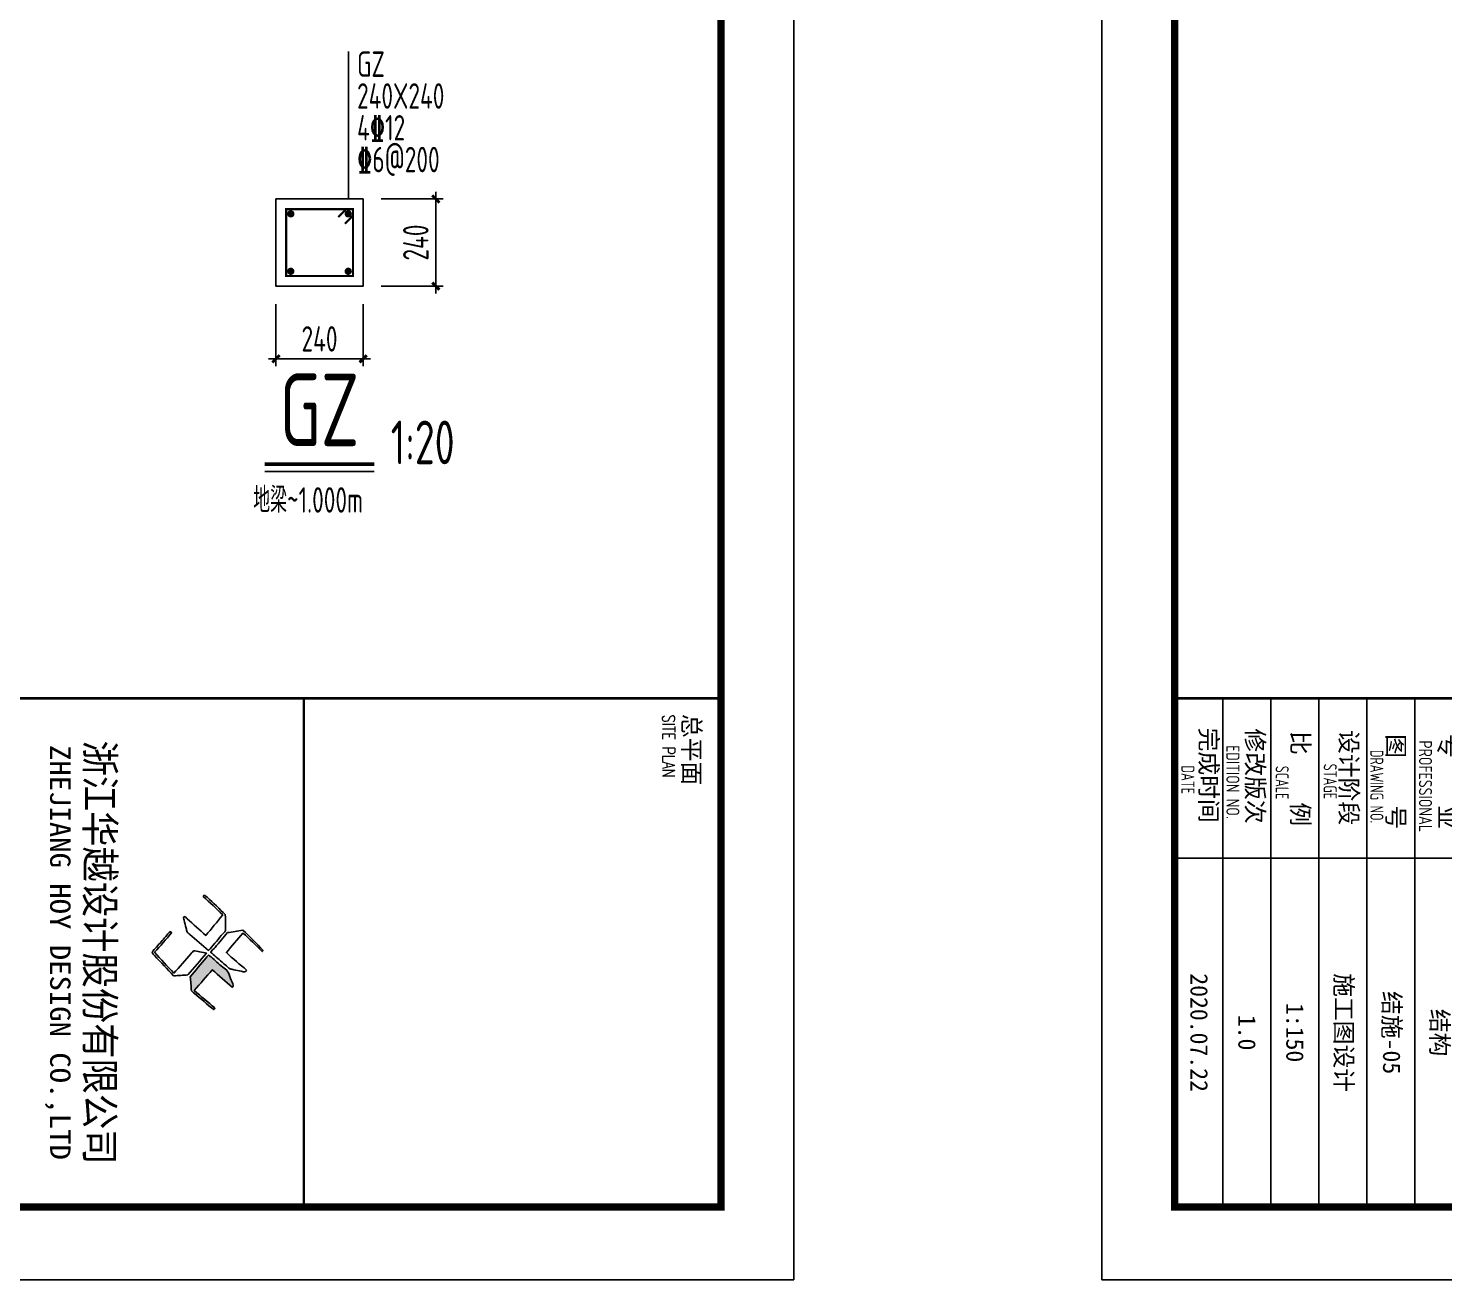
# Model space of a CAD drawing. Extents: x 2072855 to 2883818, y 17306032 to 17674225.
# Drawn here: x 2235455 to 2264666, y 17484946 to 17510776 of the extents above; entities that cross this region are included whole.
import ezdxf
from ezdxf.enums import TextEntityAlignment as Align

# ---------------------------------------------------------------- set-up
doc = ezdxf.new("R2010")
doc.units = 0
doc.header["$LTSCALE"] = 1000
doc.header["$MEASUREMENT"] = 0
doc.layers.get('Defpoints').update_dxf_attribs({"color": 250})
for name, color, linetype in [('3T_WOOD', 21, 'Continuous'), ('COLU_DE', 7, 'Continuous'), ('COLU_DE_DIM', 3, 'Continuous'), ('COLU_DE_NUM', 7, 'Continuous'), ('COLU_DE_REIN', 1, 'Continuous'), ('COLU_DE_TEXT', 7, 'Continuous'), ('PUB_TITLE', 4, 'Continuous'), ('TK', 4, 'Continuous')]:
    doc.layers.add(name, color=color, linetype=linetype)
doc.styles.add('HT', font='simhei.ttf', dxfattribs={"width": 0.7})
doc.styles.add('ROMANS', font='romans', dxfattribs={"width": 0.65, "height": 231.275})
doc.styles.add('TSSD_Dimension', font='Tssdeng.shx', dxfattribs={"width": 0.7, "bigfont": 'hztxt.shx'})
doc.styles.add('TSSD_Label', font='tssdeng.shx', dxfattribs={"width": 0.7, "bigfont": 'hztxt.shx'})
doc.styles.add('TSSD_REIN', font='tssdeng.shx', dxfattribs={"width": 0.7, "bigfont": 'tssdchn.shx'})
doc.styles.add('图签宋体', font='', dxfattribs={"height": 300})
doc.styles.add('图签黑体', font='simhei.ttf', dxfattribs={"height": 550})
doc.styles.get('图签宋体').set_extended_font_data('NSimSun')
doc.dimstyles.new('TSSD_20_150', dxfattribs={"dimtxt": 525, "dimasz": 150, "dimexe": 150, "dimexo": 375, "dimgap": 150, "dimtad": 1, "dimdec": 0, "dimlfac": 0.133333, "dimzin": 0, "dimdsep": 46, "dimtxsty": 'TSSD_Dimension', "dimblk": 'ARCHTICK', "dimblk1": 'ARCHTICK', "dimblk2": 'ARCHTICK', "dimcen": 0, "dimdle": 150, "dimclrt": 7, "dimadec": 0, "dimazin": 0, "dimtfac": 1, "dimtdec": 0, "dimtix": 1, "dimtmove": 2, "dimatfit": 3, "dimfxl": 0, "dimtolj": 1, "dimtzin": 0, "dimarcsym": 0})

# ---------------------------------------------------------------- blocks, each defined once
blk = doc.blocks.new('_ArchTick')
at = {"color": 0, "linetype": 'ByBlock', "const_width": 0.4}
blk.add_lwpolyline([(-0.5, -0.5), (0.5, 0.5)], dxfattribs=at)
blk = doc.blocks.new('*D319')
at = {"layer": 'COLU_DE_DIM', "color": 0, "lineweight": -2}
for p, q in [((2243865, 17505304), (2243865, 17507404)), ((2242740, 17507254), (2244015, 17507254)), ((2242740, 17505454), (2244015, 17505454))]:
    blk.add_line(p, q, dxfattribs=at)
at = {"layer": 'Defpoints', "color": 0}
for p in [(2242365, 17507254), (2243865, 17507254), (2242365, 17505454)]:
    blk.add_point(p, dxfattribs=at)
at = {"layer": 'COLU_DE_DIM', "color": 0, "lineweight": -2, "xscale": 150, "yscale": 150, "zscale": 150}
for p, rotation in [((2243865, 17507254), 90), ((2243865, 17505454), 270)]:
    blk.add_blockref('_ArchTick', p, dxfattribs=dict(at, rotation=rotation))
at = {"layer": 'COLU_DE_DIM', "color": 7, "insert": (2243452, 17506354), "char_height": 525, "attachment_point": 5, "rotation": 90, "style": 'TSSD_Dimension'}
blk.add_mtext('\\A1;240', dxfattribs=at)
blk = doc.blocks.new('*D320')
at = {"layer": 'COLU_DE_DIM', "color": 0, "lineweight": -2}
for p, q in [((2240565, 17505079), (2240565, 17503804)), ((2242365, 17505079), (2242365, 17503804)), ((2240415, 17503954), (2242515, 17503954))]:
    blk.add_line(p, q, dxfattribs=at)
at = {"layer": 'Defpoints', "color": 0}
for p in [(2240565, 17505454), (2242365, 17505454), (2242365, 17503954)]:
    blk.add_point(p, dxfattribs=at)
at = {"layer": 'COLU_DE_DIM', "color": 0, "lineweight": -2, "xscale": 150, "yscale": 150, "zscale": 150, "rotation": 180}
blk.add_blockref('_ArchTick', (2240565, 17503954), dxfattribs=at)
at = {"layer": 'COLU_DE_DIM', "color": 0, "lineweight": -2, "xscale": 150, "yscale": 150, "zscale": 150}
blk.add_blockref('_ArchTick', (2242365, 17503954), dxfattribs=at)
at = {"layer": 'COLU_DE_DIM', "color": 7, "insert": (2241465, 17504366), "char_height": 525, "attachment_point": 5, "style": 'TSSD_Dimension'}
blk.add_mtext('\\A1;240', dxfattribs=at)
blk = doc.blocks.new('GeYuanFrame_78813756', base_point=(18.76, 4.34))
at = {"layer": 'PUB_TITLE'}
blk.add_lwpolyline([(628.76, 14.34), (628.76, 111.14)], dxfattribs=at)
at = {"layer": 'TK'}
for p, q in [((606.76, 47.38), (676.76, 47.38)), ((606.76, 40.78), (676.76, 40.78)), ((606.76, 34.18), (676.76, 34.18)), ((606.76, 27.58), (676.76, 27.58)), ((606.76, 20.98), (676.76, 20.98)), ((606.76, 14.34), (676.76, 14.34))]:
    blk.add_line(p, q, dxfattribs=at)
blk.add_lwpolyline([(18.76, 424.34), (686.76, 424.34), (686.76, 4.34), (18.76, 4.34), (18.76, 424.34)], dxfattribs=at)
at = {"layer": 'TK', "const_width": 1}
blk.add_lwpolyline([(676.76, 414.34), (43.76, 414.34), (43.76, 14.34), (676.76, 14.34)], close=True, dxfattribs=at)
at = {"layer": 'TK', "const_width": 0.4}
blk.add_lwpolyline([(606.76, 414.34), (606.76, 14.34)], dxfattribs=at)
at = {"layer": 'TK', "style": '图签宋体'}
for s, p in [('专    业', (611.68, 50.69)), ('图    号', (611.69, 43.58)), ('设计阶段', (611.12, 37.12)), ('比    例', (611.26, 30.44)), ('修改版次', (610.91, 24.22)), ('完成时间', (610.79, 17.83))]:
    blk.add_text(s, height=2.4, dxfattribs=at).set_placement(p)
at = {"layer": 'TK', "style": 'TSSD_REIN'}
for s, width, p in [('PROFESSIONAL', 0.8, (612.55, 47.95)), ('DRAWING NO.', 0.7, (613.86, 41.26)), ('STAGE', 0.7, (615.76, 34.84)), ('SCALE', 0.7, (616.05, 28.23)), ('EDITION NO.', 0.8, (613.2, 21.45)), ('DATE', 0.7, (616, 15.26))]:
    blk.add_text(s, height=1.8, dxfattribs=dict(at, width=width)).set_placement(p)
at = {"layer": 'TK', "char_height": 2.4, "width": 48, "attachment_point": 5, "style": '图签宋体'}
for s, insert in [('结构', (652.76, 50.68)), ('结施-05', (652.76, 44.08)), ('施工图设计', (652.76, 37.48)), ('1:150', (652.76, 30.88)), ('1.0', (652.76, 24.28)), ('2020.07.22', (652.76, 17.69))]:
    blk.add_mtext(s, dxfattribs=dict(at, insert=insert))
blk = doc.blocks.new('A$C053D6479')
at = {"layer": 'PUB_TITLE'}
h = blk.add_hatch(color=256, dxfattribs=at)
h.dxf.hatch_style = 1
edge = h.paths.add_edge_path()
edge.add_spline(control_points=[(1026, 827), (1105, 920), (1188, 1008), (1266, 1102)], knot_values=[13, 13, 13, 13, 14, 14, 14, 14], degree=3, periodic=0)
edge.add_spline(control_points=[(1266, 1102), (1258, 1111), (1249, 1119), (1239, 1116)], knot_values=[12, 12, 12, 12, 13, 13, 13, 13], degree=3, periodic=0)
edge.add_spline(control_points=[(1239, 1116), (1210, 1107), (1179, 1092), (1144, 1077)], knot_values=[11, 11, 11, 11, 12, 12, 12, 12], degree=3, periodic=0)
edge.add_spline(control_points=[(1144, 1077), (1109, 1063), (1069, 1053), (1047, 1038)], knot_values=[10, 10, 10, 10, 11, 11, 11, 11], degree=3, periodic=0)
edge.add_spline(control_points=[(1047, 1038), (1028, 1026), (1007, 992), (991, 972)], knot_values=[9, 9, 9, 9, 10, 10, 10, 10], degree=3, periodic=0)
edge.add_spline(control_points=[(991, 972), (942, 913), (899, 868), (849, 810)], knot_values=[8, 8, 8, 8, 9, 9, 9, 9], degree=3, periodic=0)
edge.add_spline(control_points=[(849, 810), (842, 801), (822, 776), (822, 775)], knot_values=[7, 7, 7, 7, 8, 8, 8, 8], degree=3, periodic=0)
edge.add_spline(control_points=[(822, 775), (823, 771), (848, 752), (859, 744)], knot_values=[6, 6, 6, 6, 7, 7, 7, 7], degree=3, periodic=0)
edge.add_spline(control_points=[(859, 744), (949, 670), (1035, 592), (1122, 521)], knot_values=[5, 5, 5, 5, 6, 6, 6, 6], degree=3, periodic=0)
edge.add_spline(control_points=[(1122, 521), (1153, 527), (1185, 530), (1217, 533)], knot_values=[4, 4, 4, 4, 5, 5, 5, 5], degree=3, periodic=0)
edge.add_spline(control_points=[(1217, 533), (1246, 535), (1293, 532), (1316, 542)], knot_values=[3, 3, 3, 3, 4, 4, 4, 4], degree=3, periodic=0)
edge.add_spline(control_points=[(1316, 542), (1327, 547), (1338, 565), (1349, 579)], knot_values=[2, 2, 2, 2, 3, 3, 3, 3], degree=3, periodic=0)
edge.add_spline(control_points=[(1349, 579), (1423, 670), (1507, 759), (1572, 848)], knot_values=[1, 1, 1, 1, 2, 2, 2, 2], degree=3, periodic=0)
edge.add_spline(control_points=[(1572, 848), (1564, 852), (1561, 861), (1551, 862)], knot_values=[0, 0, 0, 0, 1, 1, 1, 1], degree=3, periodic=0)
edge.add_spline(control_points=[(1551, 862), (1469, 769), (1393, 671), (1310, 579)], knot_values=[15, 15, 15, 15, 16, 16, 16, 16], degree=3, periodic=0)
edge.add_spline(control_points=[(1310, 579), (1216, 662), (1118, 742), (1026, 827)], knot_values=[14, 14, 14, 14, 15, 15, 15, 15], degree=3, periodic=0)
at = {"layer": 'TK'}
for points, knots in [([(1031, 1298), (1066, 1286), (1054, 1262), (1045, 1224), (1036, 1188), (1031, 1158), (1024, 1121), (1020, 1104), (1017, 1085), (1012, 1071), (1004, 1052), (976, 1026), (956, 1003), (906, 946), (866, 899), (814, 839), (806, 829), (789, 806), (787, 806), (777, 804), (728, 856), (719, 864), (651, 922), (580, 978), (514, 1036), (509, 1106), (488, 1176), (479, 1247), (570, 1343), (663, 1436), (758, 1526), (764, 1523), (768, 1518), (774, 1515), (693, 1422), (599, 1343), (520, 1249), (607, 1171), (698, 1096), (789, 1021), (874, 1109), (950, 1206), (1031, 1298)], [0, 0, 0, 0, 1, 1, 1, 2, 2, 2, 3, 3, 3, 4, 4, 4, 5, 5, 5, 6, 6, 6, 7, 7, 7, 8, 8, 8, 9, 9, 9, 10, 10, 10, 11, 11, 11, 12, 12, 12, 13, 13, 13, 14, 14, 14, 14]), ([(555, 949), (624, 891), (699, 833), (760, 773), (689, 691), (614, 604), (539, 517), (529, 505), (516, 487), (506, 482), (492, 475), (469, 472), (452, 467), (416, 456), (383, 448), (342, 438), (323, 433), (297, 422), (293, 440), (291, 452), (313, 470), (322, 480), (400, 566), (477, 652), (553, 736), (460, 815), (366, 894), (270, 970), (183, 883), (101, 791), (16, 703), (-18, 714), (9, 735), (28, 755), (103, 838), (192, 930), (266, 1005), (319, 1009), (387, 1005), (442, 1007), (456, 1008), (472, 1011), (485, 1007), (507, 1000), (534, 967), (555, 949)], [0, 0, 0, 0, 1, 1, 1, 2, 2, 2, 3, 3, 3, 4, 4, 4, 5, 5, 5, 6, 6, 6, 7, 7, 7, 8, 8, 8, 9, 9, 9, 10, 10, 10, 11, 11, 11, 12, 12, 12, 13, 13, 13, 14, 14, 14, 15, 15, 15, 15]), ([(1551, 862), (1561, 861), (1564, 852), (1572, 848), (1507, 759), (1423, 670), (1349, 579), (1338, 565), (1327, 547), (1316, 542), (1293, 532), (1246, 535), (1217, 533), (1185, 530), (1153, 527), (1122, 521), (1035, 592), (949, 670), (859, 744), (848, 752), (823, 771), (822, 775), (822, 776), (842, 801), (849, 810), (899, 868), (942, 913), (991, 972), (1007, 992), (1028, 1026), (1047, 1038), (1069, 1053), (1109, 1063), (1144, 1077), (1179, 1092), (1210, 1107), (1239, 1116), (1249, 1119), (1258, 1111), (1266, 1102), (1188, 1008), (1105, 920), (1026, 827), (1118, 742), (1216, 662), (1310, 579), (1393, 671), (1469, 769), (1551, 862)], [0, 0, 0, 0, 1, 1, 1, 2, 2, 2, 3, 3, 3, 4, 4, 4, 5, 5, 5, 6, 6, 6, 7, 7, 7, 8, 8, 8, 9, 9, 9, 10, 10, 10, 11, 11, 11, 12, 12, 12, 13, 13, 13, 14, 14, 14, 15, 15, 15, 16, 16, 16, 16]), ([(1097, 490), (1100, 425), (1106, 361), (1107, 294), (1018, 207), (925, 121), (830, 33), (818, 21), (800, 0), (787, 0), (768, -1), (725, 49), (712, 60), (662, 103), (616, 143), (568, 186), (545, 207), (518, 224), (499, 250), (501, 259), (511, 261), (516, 267), (609, 192), (696, 111), (785, 33), (883, 118), (977, 208), (1070, 298), (992, 373), (892, 456), (803, 534), (791, 544), (768, 561), (766, 569), (761, 588), (776, 634), (780, 655), (785, 690), (788, 721), (795, 746), (897, 661), (998, 576), (1097, 490)], [0, 0, 0, 0, 1, 1, 1, 2, 2, 2, 3, 3, 3, 4, 4, 4, 5, 5, 5, 6, 6, 6, 7, 7, 7, 8, 8, 8, 9, 9, 9, 10, 10, 10, 11, 11, 11, 12, 12, 12, 13, 13, 13, 14, 14, 14, 14])]:
    blk.add_open_spline(points, degree=3, knots=knots, dxfattribs=at)
blk = doc.blocks.new('GeYuanFrame_54604810', base_point=(18.76, 4.34))
at = {"layer": 'TK'}
blk.add_line((43.76, 414.34), (676.76, 414.34), dxfattribs=at)
blk.add_lwpolyline([(18.76, 424.34), (686.76, 424.34), (686.76, 4.34), (18.76, 4.34), (18.76, 424.34)], dxfattribs=at)
at = {"layer": 'TK', "const_width": 1}
blk.add_lwpolyline([(676.76, 414.34), (43.76, 414.34), (43.76, 14.34), (676.76, 14.34)], close=True, dxfattribs=at)
at = {"layer": 'TK'}
for points, const_width in [([(606.76, 414.34), (606.76, 14.34)], 0.4), ([(606.76, 356.95), (676.76, 356.95)], 0.35)]:
    blk.add_lwpolyline(points, dxfattribs=dict(at, const_width=const_width))
at = {"layer": 'PUB_TITLE', "xscale": 0.01000000000021828, "yscale": 0.01000000000021828, "zscale": 0.01}
blk.add_blockref('A$C053D6479', (633.86, 336.08), dxfattribs=at)
at = {"layer": 'TK', "style": '图签宋体'}
blk.add_text('总平面', height=2.4, dxfattribs=at).set_placement((608.9, 409.1))
at = {"layer": 'TK', "style": 'ROMANS', "width": 0.76}
blk.add_text('SITE PLAN', height=1.697, dxfattribs=at).set_placement((609.02, 406.31))
at = {"layer": 'TK'}
for s, height, style, width, p in [('浙江华越设计股份有限公司', 3.96, 'HT', 0.9, (641.74, 328.97)), ('ZHEJIANG HOY DESIGN CO.,LTD', 2.8, '图签黑体', 1.11, (641.73, 323.1))]:
    blk.add_text(s, height=height, dxfattribs=dict(at, style=style, width=width)).set_placement(p, align=Align.MIDDLE)

msp = doc.modelspace()

# ---------------------------------------------------------------- linework, layer by layer
at = {"layer": 'COLU_DE'}
msp.add_lwpolyline([(2242364.7, 17507253.7), (2240564.7, 17507253.7), (2240564.7, 17505453.7), (2242364.7, 17505453.7)], close=True, dxfattribs=at)
at = {"layer": 'COLU_DE_NUM'}
msp.add_line((2240333.9, 17501628.7), (2242595.4, 17501628.7), dxfattribs=at)
at = {"layer": 'COLU_DE_NUM', "const_width": 75}
msp.add_lwpolyline([(2240333.9, 17501778.7), (2242595.4, 17501778.7)], dxfattribs=at)
at = {"layer": 'COLU_DE_REIN', "const_width": 45}
msp.add_lwpolyline([(2241990.6, 17506741.8), (2242154.7, 17506905.8), (2242154.7, 17507043.7), (2240774.7, 17507043.7), (2240774.7, 17505663.7), (2242154.7, 17505663.7), (2242154.7, 17507043.7), (2242016.8, 17507043.7), (2241852.7, 17506879.7)], dxfattribs=at)
at = {"layer": 'COLU_DE_REIN', "const_width": 75}
for points in [[(2240834.7, 17506946.2, 1), (2240909.7, 17506946.2, 1)], [(2242019.7, 17506946.2, 1), (2242094.7, 17506946.2, 1)], [(2240834.7, 17505761.2, 1), (2240909.7, 17505761.2, 1)], [(2242019.7, 17505761.2, 1), (2242094.7, 17505761.2, 1)]]:
    msp.add_lwpolyline(points, format="xyb", close=True, dxfattribs=at)
at = {"layer": 'COLU_DE_TEXT'}
msp.add_line((2242064.7, 17507253.7), (2242064.7, 17510298.7), dxfattribs=at)

# ---------------------------------------------------------------- block references
at = {"layer": '3T_WOOD', "xscale": 150, "yscale": 150, "zscale": 150, "rotation": 270}
for name, p in [('GeYuanFrame_54604810', (2188250.7, 17585146.4)), ('GeYuanFrame_78813756', (2257613.4, 17585146.4))]:
    msp.add_blockref(name, p, dxfattribs=at)

# ---------------------------------------------------------------- texts
at = {"layer": 'COLU_DE_NUM', "style": 'TSSD_Label', "width": 0.7}
msp.add_text('GZ', height=1500, dxfattribs=at).set_placement((2241464.7, 17502903.7), align=Align.MIDDLE)
msp.add_text('1:20', height=900, dxfattribs=at).set_placement((2242934.7, 17501778.7))
at = {"layer": 'COLU_DE_TEXT', "style": 'TSSD_REIN', "width": 0.7}
for s, p in [('GZ', (2242239.7, 17509773.7)), ('240X240', (2242239.7, 17509117.5)), ('4\x8412', (2242239.7, 17508461.2)), ('\x846@200', (2242239.7, 17507805)), ('地梁~1.000m', (2240096.3, 17500779.1))]:
    msp.add_text(s, height=525, dxfattribs=at).set_placement(p)

# ---------------------------------------------------------------- dimensions: what is measured, and where the dimension line sits
at = {"layer": 'COLU_DE_DIM'}
for p1, p2, picture, middle in [((2242364.7, 17505453.7), (2242364.7, 17507253.7), '*D319', (2243452.2, 17506353.7)), ((2240564.7, 17505453.7), (2242364.7, 17505453.7), '*D320', (2241464.7, 17504366.2))]:
    dim = msp.add_aligned_dim(p1=p1, p2=p2, distance=-1500, dimstyle='TSSD_20_150', dxfattribs=at)
    dim.commit()
    dim.dimension.update_dxf_attribs({"geometry": picture, "text_midpoint": middle})

doc.saveas('drawing.dxf')
